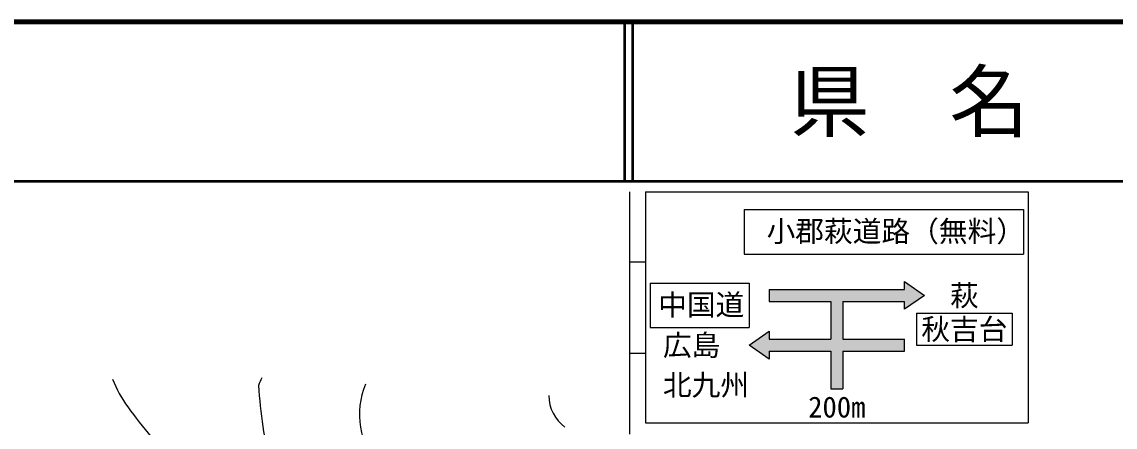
# Model space of a CAD drawing. Units: millimetres, scale not verified. Extents: x 40000 to 680000, y 20000 to 380000.
# Drawn here: x 259969 to 328523, y 354557 to 380000 of the extents above; entities that cross this region are included whole.
import ezdxf
from ezdxf.enums import TextEntityAlignment as Align

# ---------------------------------------------------------------- set-up
doc = ezdxf.new("R2010")
doc.units = ezdxf.units.MM
doc.header["$LTSCALE"] = 1000
for name, color, linetype, lineweight in [('M-BGD', 7, 'Continuous', 25), ('M-STR-STRC', 7, 'Continuous', 25), ('M-TTL', 2, 'Continuous', 140), ('M-TTL-LINE', 7, 'Continuous', 50)]:
    doc.layers.add(name, color=color, linetype=linetype, lineweight=lineweight)
doc.layers.add('M-TTL-TXT', color=7, linetype='Continuous')
doc.styles.add('ＭＳ ゴシック', font='')
doc.styles.get('ＭＳ ゴシック').set_extended_font_data('MS Gothic')

msp = doc.modelspace()

# ---------------------------------------------------------------- hatches: boundary and pattern name
at = {"layer": 'M-STR-STRC'}
msp.add_hatch(color=256, dxfattribs=at).paths.add_polyline_path([(305570, 359704), (306820, 360579), (306820, 360079), (310695, 360079), (310695, 362454), (306820, 362454), (306820, 363204), (315320, 363204), (315320, 363704), (316570, 362829), (315320, 361954), (315320, 362454), (311445, 362454), (311445, 360079), (315320, 360079), (315320, 359329), (311445, 359329), (311445, 356954), (310695, 356954), (310695, 359329), (306820, 359329), (306820, 358829)])

# ---------------------------------------------------------------- linework, layer by layer
at = {"layer": 'M-BGD'}
for centre, radius, start, end in [((273029, 360498), 7937, 201.70194, 216.04125), ((306515, 359235), 31774, 183.71714, 193.05336), ((283980, 353580), 9851, 155.55861, 158.59589), ((286242, 355343), 5106, 158.03818, 219.63313), ((295553, 356595), 2550, 181.30496, 233.04357), ((294854, 376379), 34928, 216.04125, 219.93875), ((266711, 376312), 23695, 245.16769, 255.43748)]:
    msp.add_arc(centre, radius, start, end, dxfattribs=at)
at = {"layer": 'M-STR-STRC'}
for p, q in [((298070, 369320), (298070, 354113)), ((299070, 369320), (299070, 354820)), ((299070, 369320), (323070, 369320)), ((323070, 369320), (323070, 354820)), ((305270, 368220), (305270, 365420)), ((305270, 368220), (322770, 368220)), ((322770, 368220), (322770, 365420)), ((305270, 365420), (322770, 365420)), ((298070, 364945), (299070, 364945)), ((299370, 363604), (305570, 363604)), ((299370, 363604), (299370, 360804)), ((305570, 363604), (305570, 360804)), ((315320, 363704), (316570, 362829)), ((315320, 363204), (315320, 363704)), ((306820, 363204), (315320, 363204)), ((306820, 363204), (306820, 362454)), ((316570, 362829), (315320, 361954)), ((306820, 362454), (310695, 362454)), ((310695, 362454), (310695, 360079)), ((311445, 362454), (311445, 360079)), ((311445, 362454), (315320, 362454)), ((315320, 361954), (315320, 362454)), ((316070, 361704), (322070, 361704)), ((316070, 361704), (316070, 359704)), ((322070, 361704), (322070, 359704)), ((299370, 360804), (305570, 360804)), ((305570, 359704), (306820, 360579)), ((306820, 360579), (306820, 360079)), ((306820, 360079), (310695, 360079)), ((311445, 360079), (315320, 360079)), ((315320, 359329), (315320, 360079)), ((306820, 358829), (305570, 359704)), ((306820, 359329), (310695, 359329)), ((306820, 359329), (306820, 358829)), ((310695, 359329), (310695, 356954)), ((311445, 359329), (311445, 356954)), ((311445, 359329), (315320, 359329)), ((316070, 359704), (322070, 359704)), ((298070, 359195), (299070, 359195)), ((310695, 356954), (311445, 356954)), ((299070, 354820), (323070, 354820))]:
    msp.add_line(p, q, dxfattribs=at)
at = {"layer": 'M-TTL'}
msp.add_line((680000, 380000), (40000, 380000), dxfattribs=at)
at = {"layer": 'M-TTL-LINE'}
for p, q in [((297750, 380000), (297750, 370000)), ((298250, 380000), (298250, 370000)), ((40000, 370000), (680000, 370000))]:
    msp.add_line(p, q, dxfattribs=at)

# ---------------------------------------------------------------- texts
at = {"layer": 'M-STR-STRC', "style": 'ＭＳ ゴシック'}
for s, p in [('小郡萩道路（無料）', (314770, 366854)), ('萩', (319070, 362820)), ('中国道', (302570, 362239)), ('秋吉台', (319070, 360704)), ('200m', (311070, 355820))]:
    msp.add_text(s, height=1320, dxfattribs=at).set_placement(p, align=Align.MIDDLE_CENTER)
for s, p in [('広島\u3000', (305570, 359704)), ('北九州', (305570, 357204))]:
    msp.add_text(s, height=1320, dxfattribs=at).set_placement(p, align=Align.MIDDLE_RIGHT)
at = {"layer": 'M-TTL-TXT', "style": 'ＭＳ ゴシック'}
msp.add_text('県\u3000名', height=3666, dxfattribs=at).set_placement((315625, 375000), align=Align.MIDDLE_CENTER)

doc.saveas('drawing.dxf')
